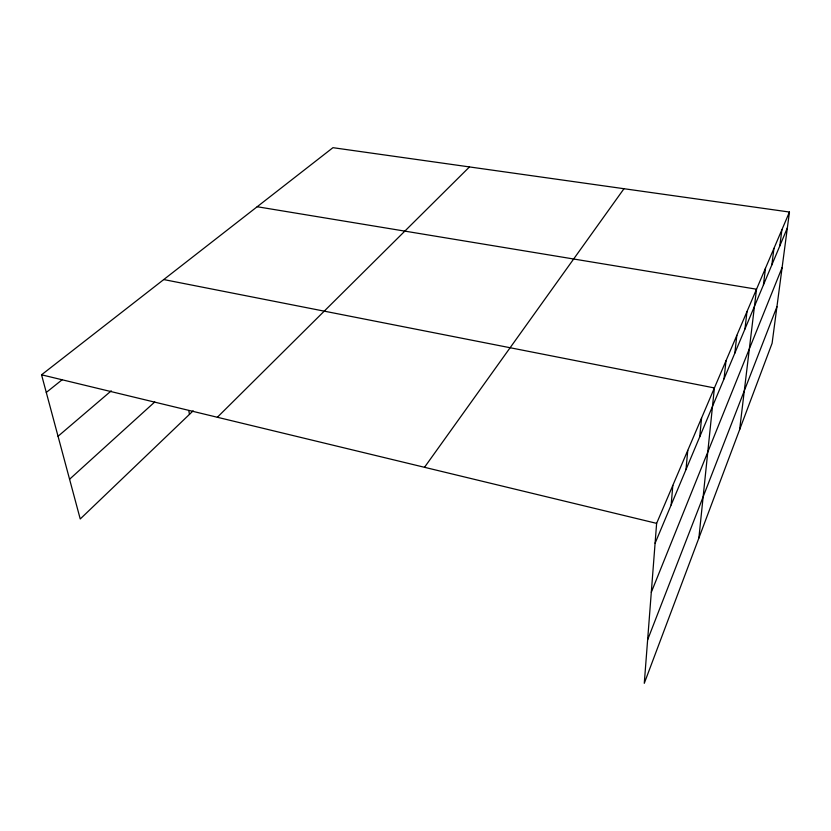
<?xml version="1.0" encoding="UTF-8"?>
<svg xmlns="http://www.w3.org/2000/svg" width="831" height="831" viewBox="0 0 831 831"><rect width="100%" height="100%" fill="white"/><g stroke="black" fill="none" stroke-linecap="round" stroke-linejoin="round"><path stroke-width="1.25" d="M789.45 212.04L656.625 523.364L644.274 683.321L772.103 343.255L789.45 212.04L332.951 147.679L41.55 374.802L80.233 518.98L193.156 410.836M671.157 504.947L672.819 485.408M685.99 469.577L687.756 450.402M699.733 436.815L701.572 418.003M698.871 538.083L714.4 387.942L163.749 279.559M724.04 378.863L726.003 360.758M734.843 353.113L736.837 335.35M744.96 328.972L746.996 311.552M739.642 429.606L756.522 289.209L257.195 206.732M763.419 284.971L765.496 268.195M771.854 264.86L773.941 248.396M779.821 245.872L781.909 229.709M647.629 639.808L776.933 306.722M651.307 592.274L782.116 267.53M655.088 543.256L787.352 227.912M424.506 467.302L623.988 188.71M217.358 417.266L469.484 166.927M69.575 479.238L154.753 401.975M58.045 436.275L111.261 390.84M46.287 392.45L62.335 379.601M41.55 374.802L656.625 523.364M188.772 410.607L189.478 414.357"/></g></svg>
